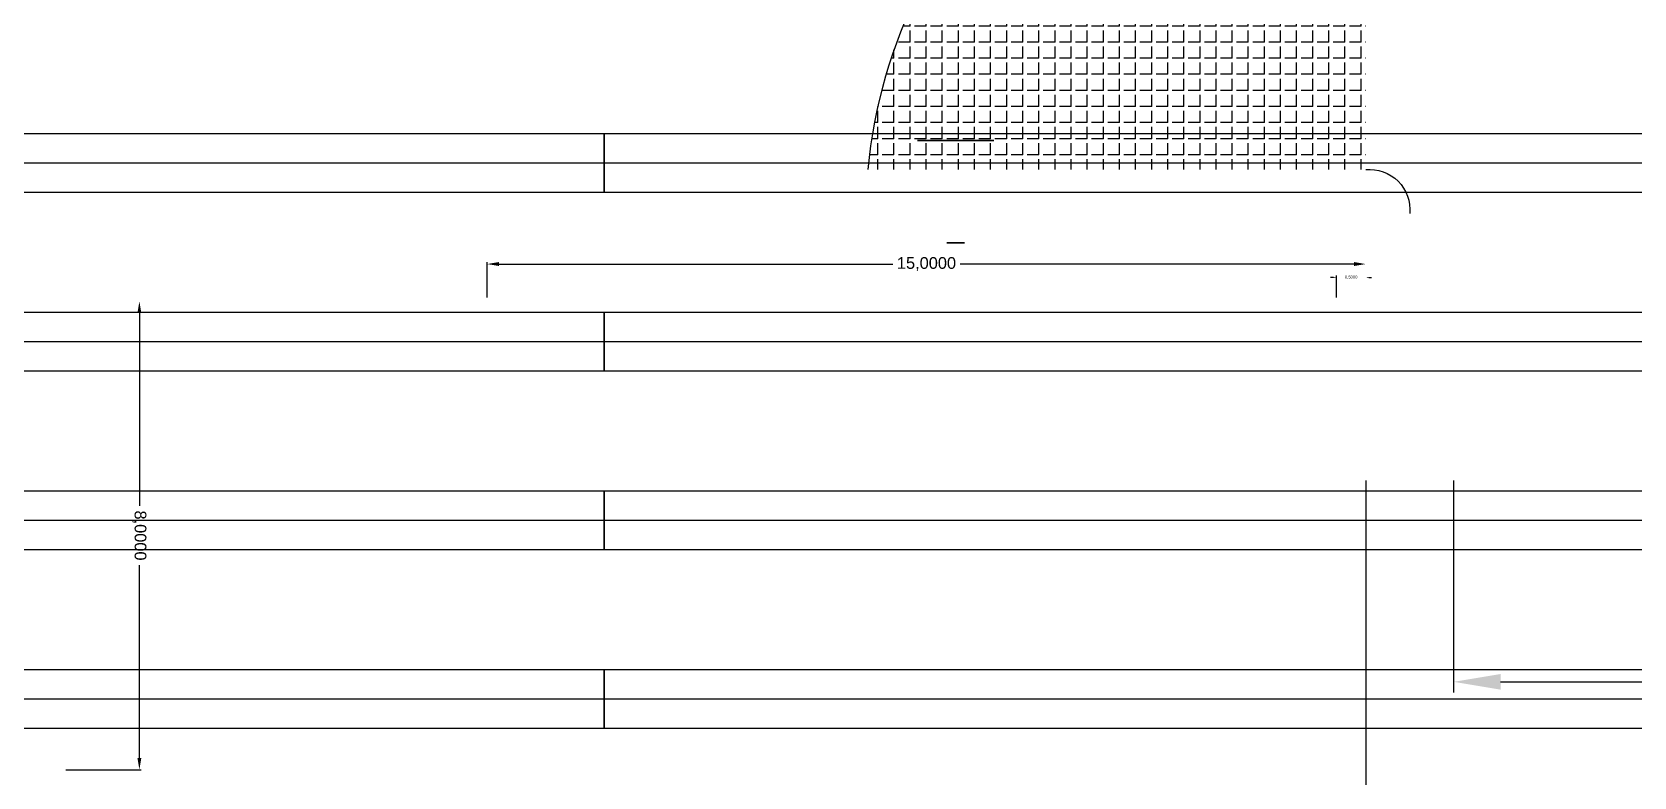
# Model space of a CAD drawing. Header units: millimetres. Extents: x -129 to 171, y -129 to 202.
# Drawn here: x 71.84 to 99.18, y 22.5 to 35.22 of the extents above; entities that cross this region are included whole.
import ezdxf

# ---------------------------------------------------------------- set-up
doc = ezdxf.new("R2010")
doc.units = ezdxf.units.MM
doc.header["$MEASUREMENT"] = 0
for name, color, linetype, plot in [('Acoperis', 180, 'Continuous', False), ('Dimensiuni corp 0', 11, 'Continuous', False), ('Dimensiuni interior_0', 11, 'Continuous', False), ('Dimensiuni interior_1', 11, 'Continuous', False)]:
    doc.layers.add(name, color=color, linetype=linetype, plot=plot)
doc.layers.add('Uși 0', color=80, linetype='Continuous')
doc.styles.get("Standard").update_dxf_attribs({"font": 'arial.ttf'})
doc.dimstyles.new('Mici', dxfattribs={"dimtxt": 0.05, "dimasz": 0.05, "dimexe": 0.03, "dimexo": 0.0625, "dimgap": 0.09, "dimtad": 0, "dimdec": 4, "dimzin": 0, "dimtxsty": 'Standard', "dimcen": 0.09, "dimclrd": 1, "dimclre": 1, "dimadec": 0, "dimazin": 0, "dimtfac": 1, "dimtdec": 4, "dimtofl": 0, "dimtmove": 0, "dimatfit": 3, "dimfxl": 1, "dimtolj": 1, "dimtzin": 0, "dimarcsym": 0})
doc.dimstyles.get("Standard").update_dxf_attribs({"dimtxt": 0.18, "dimasz": 0.18, "dimexe": 0.18, "dimexo": 0.0625, "dimgap": 0.09, "dimtad": 0, "dimtih": 1, "dimtoh": 1, "dimdec": 4, "dimzin": 0, "dimdsep": 46, "dimtxsty": 'Standard', "dimcen": 0.09, "dimadec": 0, "dimazin": 0, "dimtfac": 1, "dimtdec": 4, "dimtofl": 0, "dimtmove": 0, "dimatfit": 3, "dimfxl": 1, "dimtolj": 1, "dimtzin": 0, "dimarcsym": 0})

# ---------------------------------------------------------------- blocks, each defined once
blk = doc.blocks.new('*U32')
at = {"extrusion": (1.26823e-14, 1, 7.01661e-14)}
blk.add_circle((-1.5, 34.5, -48.5), 0.5, dxfattribs=at)
at = {"extrusion": (-1, 4.06467e-14, 2.35596e-14)}
for centre, radius, start, end in [((48.5, -16.8, -1.5), 51.8, 18.9246, 161.0754), ((48.5, -16.841, -1), 51.341, 19.1485, 160.8515), ((48.5, -16.841, -2), 51.341, 19.1485, 160.8515), ((48.5, -16.882, -1.5), 50.882, 19.3776, 160.6224)]:
    blk.add_arc(centre, radius, start, end, dxfattribs=at)
blk = doc.blocks.new('*U33')
at = {"layer": 'Acoperis', "color": 0, "linetype": 'ByBlock', "lineweight": -2, "transparency": 16777216, "rotation": 90.00000000000072}
for p in [(244.181, 65.176), (244.181, 62.125), (244.181, 59.074), (244.181, 56.022)]:
    blk.add_blockref('*U32', p, dxfattribs=at)
blk = doc.blocks.new('*D243')
at = {"layer": 'Defpoints', "color": 0, "transparency": 16777216}
for p in [(111.377, 30.051), (146.877, 30.051), (111.377, 26.551)]:
    blk.add_point(p, dxfattribs=at)
at = {"layer": 'Dimensiuni corp 0', "color": 1, "lineweight": -2, "transparency": 16777216}
for p, q in [((111.377, 29.989), (111.377, 26.371)), ((146.877, 29.989), (146.877, 26.371)), ((112.177, 26.551), (126.574, 26.551)), ((146.077, 26.551), (131.679, 26.551))]:
    blk.add_line(p, q, dxfattribs=at)
at = {"layer": 'Dimensiuni corp 0', "color": 1, "transparency": 16777216}
for points in [[(112.177, 26.685), (112.177, 26.418), (111.377, 26.551)], [(146.077, 26.685), (146.077, 26.418), (146.877, 26.551)]]:
    blk.add_solid(points, dxfattribs=at)
at = {"layer": 'Dimensiuni corp 0', "color": 0, "transparency": 16777216, "insert": (129.127, 26.551), "char_height": 1, "attachment_point": 5}
blk.add_mtext('\\A1;35,5000', dxfattribs=at)
blk = doc.blocks.new('*D244')
at = {"layer": 'Defpoints', "color": 0, "transparency": 16777216}
for p in [(109.877, 30.051), (146.877, 30.051), (109.877, 24.077)]:
    blk.add_point(p, dxfattribs=at)
at = {"layer": 'Dimensiuni corp 0', "color": 1, "lineweight": -2, "transparency": 16777216}
for p, q in [((109.877, 29.989), (109.877, 23.897)), ((146.877, 29.989), (146.877, 23.897)), ((110.677, 24.077), (125.824, 24.077)), ((146.077, 24.077), (130.929, 24.077))]:
    blk.add_line(p, q, dxfattribs=at)
at = {"layer": 'Dimensiuni corp 0', "color": 1, "transparency": 16777216}
for points in [[(110.677, 24.211), (110.677, 23.944), (109.877, 24.077)], [(146.077, 24.211), (146.077, 23.944), (146.877, 24.077)]]:
    blk.add_solid(points, dxfattribs=at)
at = {"layer": 'Dimensiuni corp 0', "color": 0, "transparency": 16777216, "insert": (128.377, 24.077), "char_height": 1, "attachment_point": 5}
blk.add_mtext('\\A1;37,0000', dxfattribs=at)
blk = doc.blocks.new('*D797')
at = {"layer": 'Defpoints', "color": 0, "transparency": 16777216}
for p in [(109.377, 33.461), (109.377, 33.051, 0.5), (109.877, 33.051)]:
    blk.add_point(p, dxfattribs=at)
at = {"layer": 'Dimensiuni interior_0', "color": 1, "lineweight": -2, "transparency": 16777216}
for p, q in [((109.327, 33.461), (109.277, 33.461)), ((109.377, 33.114), (109.377, 33.491)), ((109.927, 33.461), (109.977, 33.461))]:
    blk.add_line(p, q, dxfattribs=at)
at = {"layer": 'Dimensiuni interior_0', "color": 1, "transparency": 16777216}
for points in [[(109.327, 33.469), (109.327, 33.453), (109.377, 33.461)], [(109.927, 33.469), (109.927, 33.453), (109.877, 33.461)]]:
    blk.add_solid(points, dxfattribs=at)
at = {"layer": 'Dimensiuni interior_0', "color": 0, "transparency": 16777216, "insert": (109.627, 33.461), "char_height": 0.05, "attachment_point": 5}
blk.add_mtext('\\A1;0,5000', dxfattribs=at)
blk = doc.blocks.new('*D871')
at = {"layer": 'Defpoints', "color": 0, "transparency": 16777216}
for p in [(87.622, 33.051), (87.622, 25.051), (88.94, 25.051)]:
    blk.add_point(p, dxfattribs=at)
at = {"layer": 'Dimensiuni interior_1', "color": 1, "lineweight": -2, "transparency": 16777216}
for p, q in [((88.94, 32.851), (88.94, 29.556)), ((88.94, 25.251), (88.94, 28.546)), ((87.685, 25.051), (88.97, 25.051))]:
    blk.add_line(p, q, dxfattribs=at)
at = {"layer": 'Dimensiuni interior_1', "color": 1, "transparency": 16777216}
for points in [[(88.973, 32.851), (88.906, 32.851), (88.94, 33.051)], [(88.973, 25.251), (88.906, 25.251), (88.94, 25.051)]]:
    blk.add_solid(points, dxfattribs=at)
at = {"layer": 'Dimensiuni interior_1', "color": 0, "transparency": 16777216, "insert": (88.94, 29.051), "char_height": 0.2, "attachment_point": 5, "rotation": 270}
blk.add_mtext('\\A1;8,0000', dxfattribs=at)
blk = doc.blocks.new('*D937')
at = {"layer": 'Defpoints', "color": 0, "transparency": 16777216}
for p in [(94.877, 33.688), (94.877, 33.051), (109.877, 33.051)]:
    blk.add_point(p, dxfattribs=at)
at = {"layer": 'Dimensiuni interior_0', "color": 1, "lineweight": -2, "transparency": 16777216}
for p, q in [((94.877, 33.114), (94.877, 33.718)), ((95.077, 33.688), (101.803, 33.688)), ((109.677, 33.688), (102.95, 33.688))]:
    blk.add_line(p, q, dxfattribs=at)
at = {"layer": 'Dimensiuni interior_0', "color": 1, "transparency": 16777216}
for points in [[(95.077, 33.722), (95.077, 33.655), (94.877, 33.688)], [(109.677, 33.722), (109.677, 33.655), (109.877, 33.688)]]:
    blk.add_solid(points, dxfattribs=at)
at = {"layer": 'Dimensiuni interior_0', "color": 0, "transparency": 16777216, "insert": (102.377, 33.688), "char_height": 0.2, "attachment_point": 5}
blk.add_mtext('\\A1;15,0000', dxfattribs=at)
blk = doc.blocks.new('A$Ca0c041a6')
at = {"layer": 'Uși 0'}
h = blk.add_hatch(dxfattribs=at)
h.set_pattern_fill('ANGLE', color=256, angle=90)
h.set_pattern_definition([(90, (76.09982, -39.2), (-0.275, 8e-17), [0.2, -0.075]), (180, (76.09982, -39.2), (-1e-16, -0.275), [0.2, -0.075])])
h.paths.add_polyline_path([(66.09982, -46.95), (74.59982, -46.95), (74.59982, -39.2, 0.38744736)])
at = {"layer": 'Uși 0', "elevation": -30}
for points in [[(74.59982, -39.2, 0.38744736), (66.09982, -46.95, 10.55242158)], [(74.59982, -46.95, -0.46934004), (75.34982, -47.7, 0.69131801)]]:
    blk.add_lwpolyline(points, format="xyb", dxfattribs=at)
at = {"layer": 'Uși 0', "extrusion": (-3.06162e-16, 1, 0)}
blk.add_circle((-67.59982, -20, -46.45), 0.65, dxfattribs=at)
at = {"layer": 'Uși 0', "extrusion": (3.06162e-16, -1, 0)}
blk.add_circle((67.59982, -20, 48.2), 0.15, dxfattribs=at)
at = {"layer": 'Acoperis'}
blk.add_blockref('*U33', (-231.0811, -113.51704, 30), dxfattribs=at)
at = {"layer": 'Dimensiuni corp 0'}
for base, p2, picture, middle in [((74.59982, -58.17403, -30), (74.59982, -52.2, -30), '*D244', (93.09982, -58.17403, -30)), ((76.09982, -55.7, -30), (76.09982, -52.2, -30), '*D243', (93.84982, -55.7, -30))]:
    dim = blk.add_linear_dim(base=base, p1=(111.59982, -52.2, -30), p2=p2, dimstyle='Standard', dxfattribs=at)
    dim.commit()
    dim.dimension.update_dxf_attribs({"geometry": picture, "text_midpoint": middle, "dimtype": 128, "insert": (-35.27669, -82.25133)})
at = {"layer": 'Dimensiuni interior_0'}
for base, p1, p2, override, picture, middle in [((59.59982, -48.56303, -30), (74.59982, -49.2, -30), (59.59982, -49.2, -30), {"dimtxt": 0.2, "dimasz": 0.2, "dimse1": 1}, '*D937', (67.09982, -48.56303, -30)), ((74.09982, -48.79022, -30), (109.87652, -49.2, -30), (74.09982, -49.2, -29.5), {"dimse1": 1}, '*D797', (74.34982, -48.79022, -30))]:
    dim = blk.add_linear_dim(base=base, p1=p1, p2=p2, dimstyle='Mici', override=override, dxfattribs=at)
    dim.commit()
    dim.dimension.update_dxf_attribs({"geometry": picture, "text_midpoint": middle, "insert": (-35.27669, -82.25133)})
at = {"layer": 'Dimensiuni interior_1'}
dim = blk.add_linear_dim(base=(53.66297, -57.2, 5), p1=(52.34569, -49.2, 5), p2=(52.34569, -57.2, 5), angle=90, dimstyle='Mici', override={"dimtxt": 0.2, "dimasz": 0.2, "dimse1": 1}, dxfattribs=at)
dim.commit()
dim.dimension.update_dxf_attribs({"geometry": '*D871', "text_midpoint": (53.66297, -53.2, 5), "insert": (-35.27669, -82.25133)})

msp = doc.modelspace()

# ---------------------------------------------------------------- block references
msp.add_blockref('A$Ca0c041a6', (20.005, 79.822))

doc.saveas('drawing.dxf')
